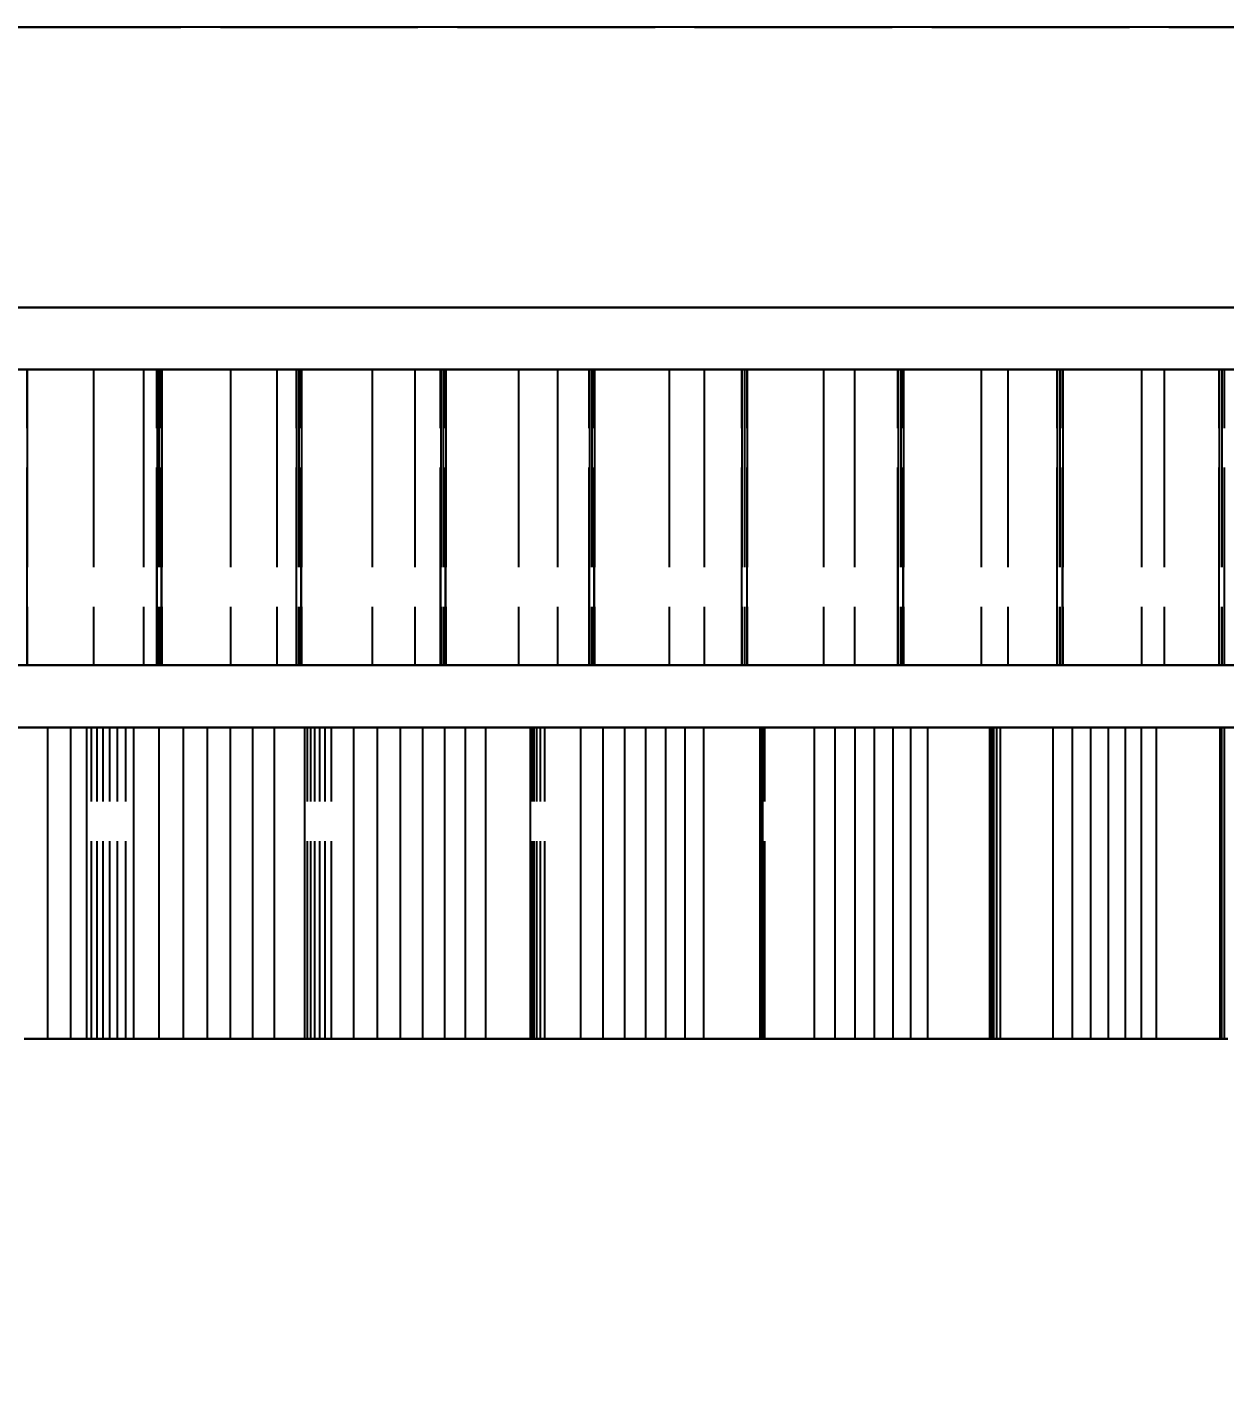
# Model space of a CAD drawing. Header units: millimetres. Extents: x -9 to 243, y -53 to 196.
# Drawn here: x 130.09 to 137.78, y -30.48 to -21.71 of the extents above; entities that cross this region are included whole.
import ezdxf

# ---------------------------------------------------------------- set-up
doc = ezdxf.new("R2010")
doc.units = ezdxf.units.MM
doc.linetypes.add('DASHED', pattern=[1.524, 1.27, -0.254])
for name, color, linetype in [('DIMS', 3, 'CONTINUOUS'), ('HIDDEN', 8, 'DASHED'), ('VISIBLE', 7, 'CONTINUOUS')]:
    doc.layers.add(name, color=color, linetype=linetype)
doc.styles.add('OpenSansCondensed-Light', font='OpenSansCondensed-Light.ttf')
doc.dimstyles.new('EZDXF', dxfattribs={"dimtxt": 0.25, "dimasz": 0.175, "dimexe": 0.375, "dimexo": 0.125, "dimgap": 0.1, "dimtad": 1, "dimlfac": 100, "dimzin": 12, "dimdsep": 46, "dimtxsty": 'OpenSansCondensed-Light', "dimblk": 'ARCHTICK', "dimcen": 2.5, "dimazin": 3, "dimtfac": 0.5, "dimtmove": 2, "dimatfit": 3})

# ---------------------------------------------------------------- blocks, each defined once
blk = doc.blocks.new('_ARCHTICK')
at = {"color": 0, "linetype": 'BYBLOCK', "const_width": 0.15}
blk.add_lwpolyline([(-0.5, -0.5), (0.5, 0.5)], dxfattribs=at)

msp = doc.modelspace()

# ---------------------------------------------------------------- linework, layer by layer
at = {"layer": 'HIDDEN'}
for points in [[(94.75, -21.71), (200.25, -21.71)], [(138.18284, -23.51), (137.56055, -23.51), (136.93827, -23.51), (136.31598, -23.51), (135.69369, -23.51), (135.0714, -23.51), (134.44911, -23.51), (133.82683, -23.51), (133.20454, -23.51), (132.58225, -23.51), (131.95996, -23.51), (131.33767, -23.51), (130.71539, -23.51), (130.0931, -23.51), (129.47081, -23.51)], [(129.78196, -23.51), (130.0931, -23.51), (130.40424, -23.51), (130.71539, -23.51), (131.02653, -23.51), (131.33767, -23.51), (131.64882, -23.51), (131.95996, -23.51), (132.27111, -23.51), (132.58225, -23.51), (132.89339, -23.51), (133.20454, -23.51), (133.51568, -23.51), (133.82683, -23.51), (134.13797, -23.51), (134.44911, -23.51), (134.76026, -23.51), (135.0714, -23.51), (135.38255, -23.51), (135.69369, -23.51), (136.00483, -23.51), (136.31598, -23.51), (136.62712, -23.51), (136.93827, -23.51), (137.24941, -23.51), (137.56055, -23.51), (137.8717, -23.51)], [(137.89713, -23.51), (137.23674, -23.51), (136.57636, -23.51), (135.91598, -23.51), (135.25559, -23.51), (134.59521, -23.51), (133.93483, -23.51), (133.27445, -23.51), (132.61406, -23.51), (131.95368, -23.51), (131.2933, -23.51), (130.63291, -23.51), (129.97253, -23.51)], [(130.83205, -23.91), (130.00891, -23.91)], [(130.00891, -23.91), (130.83205, -23.91)], [(130.08507, -23.91), (130.08379, -23.91)], [(130.08507, -23.91), (130.08379, -23.91)], [(130.08507, -23.91), (130.51053, -23.91)], [(130.51053, -23.91), (130.08507, -23.91)], [(130.08507, -25.81), (130.08507, -23.91)], [(130.08507, -23.91), (130.08507, -25.81)], [(130.51053, -23.91), (130.91935, -23.91)], [(130.91935, -23.91), (130.51053, -23.91)], [(130.51053, -23.91), (130.51053, -25.81)], [(130.51053, -23.91), (130.51053, -25.81)], [(131.68868, -23.91), (130.83205, -23.91)], [(130.83205, -23.91), (131.68868, -23.91)], [(130.83205, -23.91), (130.83205, -25.81)], [(130.83205, -23.91), (130.83205, -25.81)], [(130.91935, -23.91), (130.91831, -23.91)], [(130.91831, -23.91), (130.9337, -23.91)], [(130.9337, -23.91), (130.91831, -23.91)], [(130.91935, -23.91), (130.91831, -23.91)], [(130.91831, -25.81), (130.91831, -23.91)], [(130.91831, -25.81), (130.91831, -23.91)], [(130.91935, -23.91), (130.91935, -25.81)], [(130.91935, -25.81), (130.91935, -23.91)], [(130.9337, -23.91), (130.94797, -23.91)], [(130.94797, -23.91), (130.9337, -23.91)], [(130.9337, -23.91), (130.9337, -25.81)], [(130.9337, -23.91), (130.9337, -25.81)], [(130.94917, -23.91), (130.94797, -23.91)], [(130.94917, -23.91), (130.94797, -23.91)], [(130.94797, -25.81), (130.94797, -23.91)], [(130.94797, -25.81), (130.94797, -23.91)], [(130.94917, -23.91), (131.39008, -23.91)], [(131.39008, -23.91), (130.94917, -23.91)], [(130.94917, -25.81), (130.94917, -23.91)], [(130.94917, -23.91), (130.94917, -25.81)], [(131.39008, -23.91), (131.81554, -23.91)], [(131.81554, -23.91), (131.39008, -23.91)], [(131.39008, -23.91), (131.39008, -25.81)], [(131.39008, -23.91), (131.39008, -25.81)], [(132.57642, -23.91), (131.68868, -23.91)], [(131.68868, -23.91), (132.57642, -23.91)], [(131.68868, -23.91), (131.68868, -25.81)], [(131.68868, -23.91), (131.68868, -25.81)], [(131.81554, -23.91), (131.81459, -23.91)], [(131.81459, -23.91), (131.83047, -23.91)], [(131.83047, -23.91), (131.81459, -23.91)], [(131.81554, -23.91), (131.81459, -23.91)], [(131.81459, -25.81), (131.81459, -23.91)], [(131.81459, -25.81), (131.81459, -23.91)], [(131.81554, -23.91), (131.81554, -25.81)], [(131.81554, -25.81), (131.81554, -23.91)], [(131.83047, -23.91), (131.84532, -23.91)], [(131.84532, -23.91), (131.83047, -23.91)], [(131.83047, -23.91), (131.83047, -25.81)], [(131.83047, -23.91), (131.83047, -25.81)], [(131.84644, -23.91), (131.84532, -23.91)], [(131.84644, -23.91), (131.84532, -23.91)], [(131.84532, -25.81), (131.84532, -23.91)], [(131.84532, -25.81), (131.84532, -23.91)], [(131.84644, -23.91), (132.30157, -23.91)], [(132.30157, -23.91), (131.84644, -23.91)], [(131.84644, -25.81), (131.84644, -23.91)], [(131.84644, -23.91), (131.84644, -25.81)], [(132.30157, -23.91), (132.74248, -23.91)], [(132.74248, -23.91), (132.30157, -23.91)], [(132.30157, -23.91), (132.30157, -25.81)], [(132.30157, -23.91), (132.30157, -25.81)], [(133.4928, -23.91), (132.57642, -23.91)], [(132.57642, -23.91), (133.4928, -23.91)], [(132.57642, -23.91), (132.57642, -25.81)], [(132.57642, -23.91), (132.57642, -25.81)], [(132.74248, -23.91), (132.74162, -23.91)], [(132.74162, -23.91), (132.75796, -23.91)], [(132.75796, -23.91), (132.74162, -23.91)], [(132.74248, -23.91), (132.74162, -23.91)], [(132.74162, -25.81), (132.74162, -23.91)], [(132.74162, -25.81), (132.74162, -23.91)], [(132.74248, -23.91), (132.74248, -25.81)], [(132.74248, -25.81), (132.74248, -23.91)], [(132.75796, -23.91), (132.77334, -23.91)], [(132.77334, -23.91), (132.75796, -23.91)], [(132.75796, -23.91), (132.75796, -25.81)], [(132.75796, -23.91), (132.75796, -25.81)], [(132.77438, -23.91), (132.77334, -23.91)], [(132.77438, -23.91), (132.77334, -23.91)], [(132.77334, -25.81), (132.77334, -23.91)], [(132.77334, -25.81), (132.77334, -23.91)], [(132.77438, -23.91), (133.24247, -23.91)], [(133.24247, -23.91), (132.77438, -23.91)], [(132.77438, -25.81), (132.77438, -23.91)], [(132.77438, -23.91), (132.77438, -25.81)], [(133.24247, -23.91), (133.6976, -23.91)], [(133.6976, -23.91), (133.24247, -23.91)], [(133.24247, -23.91), (133.24247, -25.81)], [(133.24247, -23.91), (133.24247, -25.81)], [(134.43526, -23.91), (133.4928, -23.91)], [(133.4928, -23.91), (134.43526, -23.91)], [(133.4928, -23.91), (133.4928, -25.81)], [(133.4928, -23.91), (133.4928, -25.81)], [(133.6976, -23.91), (133.69683, -23.91)], [(133.69683, -23.91), (133.71357, -23.91)], [(133.71357, -23.91), (133.69683, -23.91)], [(133.6976, -23.91), (133.69683, -23.91)], [(133.69683, -25.81), (133.69683, -23.91)], [(133.69683, -25.81), (133.69683, -23.91)], [(133.6976, -23.91), (133.6976, -25.81)], [(133.6976, -25.81), (133.6976, -23.91)], [(133.71357, -23.91), (133.72945, -23.91)], [(133.72945, -23.91), (133.71357, -23.91)], [(133.71357, -23.91), (133.71357, -25.81)], [(133.71357, -23.91), (133.71357, -25.81)], [(133.7304, -23.91), (133.72945, -23.91)], [(133.7304, -23.91), (133.72945, -23.91)], [(133.72945, -25.81), (133.72945, -23.91)], [(133.72945, -25.81), (133.72945, -23.91)], [(133.7304, -23.91), (134.21014, -23.91)], [(134.21014, -23.91), (133.7304, -23.91)], [(133.7304, -25.81), (133.7304, -23.91)], [(133.7304, -23.91), (133.7304, -25.81)], [(134.21014, -23.91), (134.67822, -23.91)], [(134.67822, -23.91), (134.21014, -23.91)], [(134.21014, -23.91), (134.21014, -25.81)], [(134.21014, -23.91), (134.21014, -25.81)], [(135.40116, -23.91), (134.43526, -23.91)], [(134.43526, -23.91), (135.40116, -23.91)], [(134.43526, -23.91), (134.43526, -25.81)], [(134.43526, -23.91), (134.43526, -25.81)], [(134.67822, -23.91), (134.67754, -23.91)], [(134.67754, -23.91), (134.69465, -23.91)], [(134.69465, -23.91), (134.67754, -23.91)], [(134.67822, -23.91), (134.67754, -23.91)], [(134.67754, -25.81), (134.67754, -23.91)], [(134.67754, -25.81), (134.67754, -23.91)], [(134.67822, -23.91), (134.67822, -25.81)], [(134.67822, -25.81), (134.67822, -23.91)], [(134.69465, -23.91), (134.71098, -23.91)], [(134.71098, -23.91), (134.69465, -23.91)], [(134.69465, -23.91), (134.69465, -25.81)], [(134.69465, -23.91), (134.69465, -25.81)], [(134.71184, -23.91), (134.71098, -23.91)], [(134.71184, -23.91), (134.71098, -23.91)], [(134.71098, -25.81), (134.71098, -23.91)], [(134.71098, -25.81), (134.71098, -23.91)], [(134.71184, -23.91), (135.20189, -23.91)], [(135.20189, -23.91), (134.71184, -23.91)], [(134.71184, -25.81), (134.71184, -23.91)], [(134.71184, -23.91), (134.71184, -25.81)], [(135.20189, -23.91), (135.68162, -23.91)], [(135.68162, -23.91), (135.20189, -23.91)], [(135.20189, -23.91), (135.20189, -25.81)], [(135.20189, -23.91), (135.20189, -25.81)], [(136.38784, -23.91), (135.40116, -23.91)], [(135.40116, -23.91), (136.38784, -23.91)], [(135.40116, -23.91), (135.40116, -25.81)], [(135.40116, -23.91), (135.40116, -25.81)], [(135.68162, -23.91), (135.68104, -23.91)], [(135.68104, -23.91), (135.69845, -23.91)], [(135.69845, -23.91), (135.68104, -23.91)], [(135.68162, -23.91), (135.68104, -23.91)], [(135.68104, -25.81), (135.68104, -23.91)], [(135.68104, -25.81), (135.68104, -23.91)], [(135.68162, -23.91), (135.68162, -25.81)], [(135.68162, -25.81), (135.68162, -23.91)], [(135.69845, -23.91), (135.71519, -23.91)], [(135.71519, -23.91), (135.69845, -23.91)], [(135.69845, -23.91), (135.69845, -25.81)], [(135.69845, -23.91), (135.69845, -25.81)], [(135.71596, -23.91), (135.71519, -23.91)], [(135.71596, -23.91), (135.71519, -23.91)], [(135.71519, -25.81), (135.71519, -23.91)], [(135.71519, -25.81), (135.71519, -23.91)], [(135.71596, -23.91), (136.21495, -23.91)], [(136.21495, -23.91), (135.71596, -23.91)], [(135.71596, -25.81), (135.71596, -23.91)], [(135.71596, -23.91), (135.71596, -25.81)], [(136.21495, -23.91), (136.705, -23.91)], [(136.705, -23.91), (136.21495, -23.91)], [(136.21495, -23.91), (136.21495, -25.81)], [(136.21495, -23.91), (136.21495, -25.81)], [(137.39252, -23.91), (136.38784, -23.91)], [(136.38784, -23.91), (137.39252, -23.91)], [(136.38784, -23.91), (136.38784, -25.81)], [(136.38784, -23.91), (136.38784, -25.81)], [(136.705, -23.91), (136.70452, -23.91)], [(136.70452, -23.91), (136.72219, -23.91)], [(136.72219, -23.91), (136.70452, -23.91)], [(136.705, -23.91), (136.70452, -23.91)], [(136.70452, -25.81), (136.70452, -23.91)], [(136.70452, -25.81), (136.70452, -23.91)], [(136.705, -23.91), (136.705, -25.81)], [(136.705, -25.81), (136.705, -23.91)], [(136.72219, -23.91), (136.73929, -23.91)], [(136.73929, -23.91), (136.72219, -23.91)], [(136.72219, -23.91), (136.72219, -25.81)], [(136.72219, -23.91), (136.72219, -25.81)], [(136.73997, -23.91), (136.73929, -23.91)], [(136.73997, -23.91), (136.73929, -23.91)], [(136.73929, -25.81), (136.73929, -23.91)], [(136.73929, -25.81), (136.73929, -23.91)], [(136.73997, -23.91), (137.24651, -23.91)], [(137.24651, -23.91), (136.73997, -23.91)], [(136.73997, -25.81), (136.73997, -23.91)], [(136.73997, -23.91), (136.73997, -25.81)], [(137.24651, -23.91), (137.7455, -23.91)], [(137.7455, -23.91), (137.24651, -23.91)], [(137.24651, -23.91), (137.24651, -25.81)], [(137.24651, -23.91), (137.24651, -25.81)], [(138.41241, -23.91), (137.39252, -23.91)], [(137.39252, -23.91), (138.41241, -23.91)], [(137.39252, -23.91), (137.39252, -25.81)], [(137.39252, -23.91), (137.39252, -25.81)], [(137.7455, -23.91), (137.74512, -23.91)], [(137.74512, -23.91), (137.76301, -23.91)], [(137.76301, -23.91), (137.74512, -23.91)], [(137.7455, -23.91), (137.74512, -23.91)], [(137.74512, -25.81), (137.74512, -23.91)], [(137.74512, -25.81), (137.74512, -23.91)], [(137.7455, -23.91), (137.7455, -25.81)], [(137.7455, -25.81), (137.7455, -23.91)], [(137.76301, -23.91), (137.78043, -23.91)], [(137.78043, -23.91), (137.76301, -23.91)], [(137.76301, -23.91), (137.76301, -25.81)], [(137.76301, -23.91), (137.76301, -25.81)], [(137.781, -23.91), (137.78043, -23.91)], [(137.781, -23.91), (137.78043, -23.91)], [(137.78043, -25.81), (137.78043, -23.91)], [(137.78043, -25.81), (137.78043, -23.91)], [(130.83205, -25.81), (130.00891, -25.81)], [(130.00891, -25.81), (130.83205, -25.81)], [(130.08507, -25.81), (130.08379, -25.81)], [(130.08507, -25.81), (130.08379, -25.81)], [(130.08507, -25.81), (130.51053, -25.81)], [(130.51053, -25.81), (130.08507, -25.81)], [(130.51053, -25.81), (130.91935, -25.81)], [(130.91935, -25.81), (130.51053, -25.81)], [(131.68868, -25.81), (130.83205, -25.81)], [(130.83205, -25.81), (131.68868, -25.81)], [(130.91935, -25.81), (130.91831, -25.81)], [(130.91831, -25.81), (130.9337, -25.81)], [(130.9337, -25.81), (130.91831, -25.81)], [(130.91935, -25.81), (130.91831, -25.81)], [(130.9337, -25.81), (130.94797, -25.81)], [(130.94797, -25.81), (130.9337, -25.81)], [(130.94917, -25.81), (130.94797, -25.81)], [(130.94917, -25.81), (130.94797, -25.81)], [(130.94917, -25.81), (131.39008, -25.81)], [(131.39008, -25.81), (130.94917, -25.81)], [(131.39008, -25.81), (131.81554, -25.81)], [(131.81554, -25.81), (131.39008, -25.81)], [(132.57642, -25.81), (131.68868, -25.81)], [(131.68868, -25.81), (132.57642, -25.81)], [(131.81554, -25.81), (131.81459, -25.81)], [(131.81459, -25.81), (131.83047, -25.81)], [(131.83047, -25.81), (131.81459, -25.81)], [(131.81554, -25.81), (131.81459, -25.81)], [(131.83047, -25.81), (131.84532, -25.81)], [(131.84532, -25.81), (131.83047, -25.81)], [(131.84644, -25.81), (131.84532, -25.81)], [(131.84644, -25.81), (131.84532, -25.81)], [(131.84644, -25.81), (132.30157, -25.81)], [(132.30157, -25.81), (131.84644, -25.81)], [(132.30157, -25.81), (132.74248, -25.81)], [(132.74248, -25.81), (132.30157, -25.81)], [(133.4928, -25.81), (132.57642, -25.81)], [(132.57642, -25.81), (133.4928, -25.81)], [(132.74248, -25.81), (132.74162, -25.81)], [(132.74162, -25.81), (132.75796, -25.81)], [(132.75796, -25.81), (132.74162, -25.81)], [(132.74248, -25.81), (132.74162, -25.81)], [(132.75796, -25.81), (132.77334, -25.81)], [(132.77334, -25.81), (132.75796, -25.81)], [(132.77438, -25.81), (132.77334, -25.81)], [(132.77438, -25.81), (132.77334, -25.81)], [(132.77438, -25.81), (133.24247, -25.81)], [(133.24247, -25.81), (132.77438, -25.81)], [(133.24247, -25.81), (133.6976, -25.81)], [(133.6976, -25.81), (133.24247, -25.81)], [(134.43526, -25.81), (133.4928, -25.81)], [(133.4928, -25.81), (134.43526, -25.81)], [(133.6976, -25.81), (133.69683, -25.81)], [(133.69683, -25.81), (133.71357, -25.81)], [(133.71357, -25.81), (133.69683, -25.81)], [(133.6976, -25.81), (133.69683, -25.81)], [(133.71357, -25.81), (133.72945, -25.81)], [(133.72945, -25.81), (133.71357, -25.81)], [(133.7304, -25.81), (133.72945, -25.81)], [(133.7304, -25.81), (133.72945, -25.81)], [(133.7304, -25.81), (134.21014, -25.81)], [(134.21014, -25.81), (133.7304, -25.81)], [(134.21014, -25.81), (134.67822, -25.81)], [(134.67822, -25.81), (134.21014, -25.81)], [(135.40116, -25.81), (134.43526, -25.81)], [(134.43526, -25.81), (135.40116, -25.81)], [(134.67822, -25.81), (134.67754, -25.81)], [(134.67754, -25.81), (134.69465, -25.81)], [(134.69465, -25.81), (134.67754, -25.81)], [(134.67822, -25.81), (134.67754, -25.81)], [(134.69465, -25.81), (134.71098, -25.81)], [(134.71098, -25.81), (134.69465, -25.81)], [(134.71184, -25.81), (134.71098, -25.81)], [(134.71184, -25.81), (134.71098, -25.81)], [(134.71184, -25.81), (135.20189, -25.81)], [(135.20189, -25.81), (134.71184, -25.81)], [(135.20189, -25.81), (135.68162, -25.81)], [(135.68162, -25.81), (135.20189, -25.81)], [(136.38784, -25.81), (135.40116, -25.81)], [(135.40116, -25.81), (136.38784, -25.81)], [(135.68162, -25.81), (135.68104, -25.81)], [(135.68104, -25.81), (135.69845, -25.81)], [(135.69845, -25.81), (135.68104, -25.81)], [(135.68162, -25.81), (135.68104, -25.81)], [(135.69845, -25.81), (135.71519, -25.81)], [(135.71519, -25.81), (135.69845, -25.81)], [(135.71596, -25.81), (135.71519, -25.81)], [(135.71596, -25.81), (135.71519, -25.81)], [(135.71596, -25.81), (136.21495, -25.81)], [(136.21495, -25.81), (135.71596, -25.81)], [(136.21495, -25.81), (136.705, -25.81)], [(136.705, -25.81), (136.21495, -25.81)], [(137.39252, -25.81), (136.38784, -25.81)], [(136.38784, -25.81), (137.39252, -25.81)], [(136.705, -25.81), (136.70452, -25.81)], [(136.70452, -25.81), (136.72219, -25.81)], [(136.72219, -25.81), (136.70452, -25.81)], [(136.705, -25.81), (136.70452, -25.81)], [(136.72219, -25.81), (136.73929, -25.81)], [(136.73929, -25.81), (136.72219, -25.81)], [(136.73997, -25.81), (136.73929, -25.81)], [(136.73997, -25.81), (136.73929, -25.81)], [(136.73997, -25.81), (137.24651, -25.81)], [(137.24651, -25.81), (136.73997, -25.81)], [(137.24651, -25.81), (137.7455, -25.81)], [(137.7455, -25.81), (137.24651, -25.81)], [(138.41241, -25.81), (137.39252, -25.81)], [(137.39252, -25.81), (138.41241, -25.81)], [(137.7455, -25.81), (137.74512, -25.81)], [(137.74512, -25.81), (137.76301, -25.81)], [(137.76301, -25.81), (137.74512, -25.81)], [(137.7455, -25.81), (137.74512, -25.81)], [(137.76301, -25.81), (137.78043, -25.81)], [(137.78043, -25.81), (137.76301, -25.81)], [(137.781, -25.81), (137.78043, -25.81)], [(137.781, -25.81), (137.78043, -25.81)], [(138.18284, -26.21), (137.56055, -26.21), (136.93827, -26.21), (136.31598, -26.21), (135.69369, -26.21), (135.0714, -26.21), (134.44911, -26.21), (133.82683, -26.21), (133.20454, -26.21), (132.58225, -26.21), (131.95996, -26.21), (131.33767, -26.21), (130.71539, -26.21), (130.0931, -26.21), (129.47081, -26.21)], [(129.78196, -26.21), (130.0931, -26.21), (130.40424, -26.21), (130.71539, -26.21), (131.02653, -26.21), (131.33767, -26.21), (131.64882, -26.21), (131.95996, -26.21), (132.27111, -26.21), (132.58225, -26.21), (132.89339, -26.21), (133.20454, -26.21), (133.51568, -26.21), (133.82683, -26.21), (134.13797, -26.21), (134.44911, -26.21), (134.76026, -26.21), (135.0714, -26.21), (135.38255, -26.21), (135.69369, -26.21), (136.00483, -26.21), (136.31598, -26.21), (136.62712, -26.21), (136.93827, -26.21), (137.24941, -26.21), (137.56055, -26.21), (137.8717, -26.21)], [(137.89713, -26.21), (137.23674, -26.21), (136.57636, -26.21), (135.91598, -26.21), (135.25559, -26.21), (134.59521, -26.21), (133.93483, -26.21), (133.27445, -26.21), (132.61406, -26.21), (131.95368, -26.21), (131.2933, -26.21), (130.63291, -26.21), (129.97253, -26.21)], [(129.97253, -26.21), (130.30272, -26.21), (130.63291, -26.21), (130.9631, -26.21), (131.2933, -26.21), (131.62349, -26.21), (131.95368, -26.21), (132.28387, -26.21), (132.61406, -26.21), (132.94425, -26.21), (133.27445, -26.21), (133.60464, -26.21), (133.93483, -26.21), (134.26502, -26.21), (134.59521, -26.21), (134.9254, -26.21), (135.25559, -26.21), (135.58579, -26.21), (135.91598, -26.21), (136.24617, -26.21), (136.57636, -26.21), (136.90655, -26.21), (137.23674, -26.21), (137.56694, -26.21), (137.89713, -26.21)], [(130.21756, -26.21), (130.06521, -26.21)], [(130.36497, -26.21), (130.21756, -26.21)], [(130.21756, -28.21), (130.21756, -26.21)], [(130.7188, -26.21), (130.36497, -26.21)], [(130.36497, -28.21), (130.36497, -26.21)], [(130.49879, -26.21), (130.46833, -26.21)], [(130.46833, -26.21), (130.7188, -26.21)], [(130.46833, -26.21), (130.49879, -26.21)], [(130.77073, -26.21), (130.46833, -26.21)], [(130.46833, -28.21), (130.46833, -26.21)], [(130.53352, -26.21), (130.49879, -26.21)], [(130.49879, -26.21), (130.53352, -26.21)], [(130.49879, -28.21), (130.49879, -26.21)], [(130.49879, -28.21), (130.49879, -26.21)], [(130.57267, -26.21), (130.53352, -26.21)], [(130.53352, -26.21), (130.57267, -26.21)], [(130.53352, -28.21), (130.53352, -26.21)], [(130.53352, -28.21), (130.53352, -26.21)], [(130.61643, -26.21), (130.57267, -26.21)], [(130.57267, -26.21), (130.61643, -26.21)], [(130.57267, -28.21), (130.57267, -26.21)], [(130.57267, -28.21), (130.57267, -26.21)], [(130.66503, -26.21), (130.61643, -26.21)], [(130.61643, -26.21), (130.66503, -26.21)], [(130.61643, -28.21), (130.61643, -26.21)], [(130.61643, -28.21), (130.61643, -26.21)], [(130.7188, -26.21), (130.66503, -26.21)], [(130.66503, -26.21), (130.7188, -26.21)], [(130.66503, -28.21), (130.66503, -26.21)], [(130.66503, -28.21), (130.66503, -26.21)], [(130.7188, -28.21), (130.7188, -26.21)], [(130.7188, -28.21), (130.7188, -26.21)], [(130.93208, -26.21), (130.77073, -26.21)], [(130.77073, -28.21), (130.77073, -26.21)], [(131.08935, -26.21), (130.93208, -26.21)], [(130.93208, -28.21), (130.93208, -26.21)], [(131.24234, -26.21), (131.08935, -26.21)], [(131.08935, -28.21), (131.08935, -26.21)], [(131.39083, -26.21), (131.24234, -26.21)], [(131.24234, -28.21), (131.24234, -26.21)], [(131.53454, -26.21), (131.39083, -26.21)], [(131.39083, -28.21), (131.39083, -26.21)], [(131.67309, -26.21), (131.53454, -26.21)], [(131.53454, -28.21), (131.53454, -26.21)], [(132.04122, -26.21), (131.67309, -26.21)], [(131.67309, -28.21), (131.67309, -26.21)], [(131.88619, -26.21), (131.8692, -26.21)], [(131.8692, -26.21), (132.04122, -26.21)], [(131.8692, -26.21), (131.88619, -26.21)], [(132.18289, -26.21), (131.8692, -26.21)], [(131.8692, -28.21), (131.8692, -26.21)], [(131.90759, -26.21), (131.88619, -26.21)], [(131.88619, -26.21), (131.90759, -26.21)], [(131.88619, -28.21), (131.88619, -26.21)], [(131.88619, -28.21), (131.88619, -26.21)], [(131.93357, -26.21), (131.90759, -26.21)], [(131.90759, -26.21), (131.93357, -26.21)], [(131.90759, -28.21), (131.90759, -26.21)], [(131.90759, -28.21), (131.90759, -26.21)], [(131.96432, -26.21), (131.93357, -26.21)], [(131.93357, -26.21), (131.96432, -26.21)], [(131.93357, -28.21), (131.93357, -26.21)], [(131.93357, -28.21), (131.93357, -26.21)], [(132.00009, -26.21), (131.96432, -26.21)], [(131.96432, -26.21), (132.00009, -26.21)], [(131.96432, -28.21), (131.96432, -26.21)], [(131.96432, -28.21), (131.96432, -26.21)], [(132.04122, -26.21), (132.00009, -26.21)], [(132.00009, -26.21), (132.04122, -26.21)], [(132.00009, -28.21), (132.00009, -26.21)], [(132.00009, -28.21), (132.00009, -26.21)], [(132.04122, -28.21), (132.04122, -26.21)], [(132.04122, -28.21), (132.04122, -26.21)], [(132.33566, -26.21), (132.18289, -26.21)], [(132.18289, -28.21), (132.18289, -26.21)], [(132.48417, -26.21), (132.33566, -26.21)], [(132.33566, -28.21), (132.33566, -26.21)], [(132.62824, -26.21), (132.48417, -26.21)], [(132.48417, -28.21), (132.48417, -26.21)], [(132.76763, -26.21), (132.62824, -26.21)], [(132.62824, -28.21), (132.62824, -26.21)], [(132.90206, -26.21), (132.76763, -26.21)], [(132.76763, -28.21), (132.76763, -26.21)], [(133.03114, -26.21), (132.90206, -26.21)], [(132.90206, -28.21), (132.90206, -26.21)], [(133.41191, -26.21), (133.03114, -26.21)], [(133.03114, -28.21), (133.03114, -26.21)], [(133.32256, -26.21), (133.31912, -26.21)], [(133.31912, -26.21), (133.41191, -26.21)], [(133.31912, -26.21), (133.32256, -26.21)], [(133.6427, -26.21), (133.31912, -26.21)], [(133.31912, -28.21), (133.31912, -26.21)], [(133.33054, -26.21), (133.32256, -26.21)], [(133.32256, -26.21), (133.33054, -26.21)], [(133.32256, -28.21), (133.32256, -26.21)], [(133.32256, -28.21), (133.32256, -26.21)], [(133.34323, -26.21), (133.33054, -26.21)], [(133.33054, -26.21), (133.34323, -26.21)], [(133.33054, -28.21), (133.33054, -26.21)], [(133.33054, -28.21), (133.33054, -26.21)], [(133.36083, -26.21), (133.34323, -26.21)], [(133.34323, -26.21), (133.36083, -26.21)], [(133.34323, -28.21), (133.34323, -26.21)], [(133.34323, -28.21), (133.34323, -26.21)], [(133.38361, -26.21), (133.36083, -26.21)], [(133.36083, -26.21), (133.38361, -26.21)], [(133.36083, -28.21), (133.36083, -26.21)], [(133.36083, -28.21), (133.36083, -26.21)], [(133.41191, -26.21), (133.38361, -26.21)], [(133.38361, -26.21), (133.41191, -26.21)], [(133.38361, -28.21), (133.38361, -26.21)], [(133.38361, -28.21), (133.38361, -26.21)], [(133.41191, -28.21), (133.41191, -26.21)], [(133.41191, -28.21), (133.41191, -26.21)], [(133.78619, -26.21), (133.6427, -26.21)], [(133.6427, -28.21), (133.6427, -26.21)], [(133.92529, -26.21), (133.78619, -26.21)], [(133.78619, -28.21), (133.78619, -26.21)], [(134.05979, -26.21), (133.92529, -26.21)], [(133.92529, -28.21), (133.92529, -26.21)], [(134.18946, -26.21), (134.05979, -26.21)], [(134.05979, -28.21), (134.05979, -26.21)], [(134.31401, -26.21), (134.18946, -26.21)], [(134.18946, -28.21), (134.18946, -26.21)], [(134.43303, -26.21), (134.31401, -26.21)], [(134.31401, -28.21), (134.31401, -26.21)], [(134.82476, -26.21), (134.43303, -26.21)], [(134.43303, -28.21), (134.43303, -26.21)], [(134.79973, -26.21), (134.79535, -26.21)], [(134.79535, -26.21), (134.82476, -26.21)], [(134.79535, -26.21), (134.79973, -26.21)], [(134.796, -26.21), (134.79535, -26.21)], [(134.79535, -28.21), (134.79535, -26.21)], [(134.80148, -26.21), (134.796, -26.21)], [(134.796, -28.21), (134.796, -26.21)], [(134.80941, -26.21), (134.79973, -26.21)], [(134.79973, -26.21), (134.80941, -26.21)], [(134.79973, -28.21), (134.79973, -26.21)], [(134.79973, -28.21), (134.79973, -26.21)], [(134.8116, -26.21), (134.80148, -26.21)], [(134.80148, -28.21), (134.80148, -26.21)], [(134.82476, -26.21), (134.80941, -26.21)], [(134.80941, -26.21), (134.82476, -26.21)], [(134.80941, -28.21), (134.80941, -26.21)], [(134.80941, -28.21), (134.80941, -26.21)], [(135.14363, -26.21), (134.8116, -26.21)], [(134.8116, -28.21), (134.8116, -26.21)], [(134.82476, -28.21), (134.82476, -26.21)], [(134.82476, -28.21), (134.82476, -26.21)], [(135.27721, -26.21), (135.14363, -26.21)], [(135.14363, -28.21), (135.14363, -26.21)], [(135.40627, -26.21), (135.27721, -26.21)], [(135.27721, -28.21), (135.27721, -26.21)], [(135.53061, -26.21), (135.40627, -26.21)], [(135.40627, -28.21), (135.40627, -26.21)], [(135.64998, -26.21), (135.53061, -26.21)], [(135.53061, -28.21), (135.53061, -26.21)], [(135.76408, -26.21), (135.64998, -26.21)], [(135.64998, -28.21), (135.64998, -26.21)], [(135.87252, -26.21), (135.76408, -26.21)], [(135.76408, -28.21), (135.76408, -26.21)], [(136.27344, -26.21), (135.87252, -26.21)], [(135.87252, -28.21), (135.87252, -26.21)], [(136.27344, -26.21), (136.27112, -26.21)], [(136.27112, -26.21), (136.27344, -26.21)], [(136.27112, -26.21), (136.27344, -26.21)], [(136.27457, -26.21), (136.27112, -26.21)], [(136.27112, -28.21), (136.27112, -26.21)], [(136.27344, -28.21), (136.27344, -26.21)], [(136.27344, -28.21), (136.27344, -26.21)], [(136.28344, -26.21), (136.27457, -26.21)], [(136.27457, -28.21), (136.27457, -26.21)], [(136.29744, -26.21), (136.28344, -26.21)], [(136.28344, -28.21), (136.28344, -26.21)], [(136.31635, -26.21), (136.29744, -26.21)], [(136.29744, -28.21), (136.29744, -26.21)], [(136.33999, -26.21), (136.31635, -26.21)], [(136.31635, -28.21), (136.31635, -26.21)], [(136.67897, -26.21), (136.33999, -26.21)], [(136.33999, -28.21), (136.33999, -26.21)], [(136.80205, -26.21), (136.67897, -26.21)], [(136.67897, -28.21), (136.67897, -26.21)], [(136.9205, -26.21), (136.80205, -26.21)], [(136.80205, -28.21), (136.80205, -26.21)], [(137.03411, -26.21), (136.9205, -26.21)], [(136.9205, -28.21), (136.9205, -26.21)], [(137.14264, -26.21), (137.03411, -26.21)], [(137.03411, -28.21), (137.03411, -26.21)], [(137.24579, -26.21), (137.14264, -26.21)], [(137.14264, -28.21), (137.14264, -26.21)], [(137.34317, -26.21), (137.24579, -26.21)], [(137.24579, -28.21), (137.24579, -26.21)], [(137.75151, -26.21), (137.34317, -26.21)], [(137.34317, -28.21), (137.34317, -26.21)], [(137.76221, -26.21), (137.75151, -26.21)], [(137.75151, -28.21), (137.75151, -26.21)], [(137.77879, -26.21), (137.76221, -26.21)], [(137.76221, -28.21), (137.76221, -26.21)], [(137.80086, -26.21), (137.77879, -26.21)], [(137.77879, -28.21), (137.77879, -26.21)], [(130.21756, -28.21), (130.06521, -28.21)], [(130.36497, -28.21), (130.21756, -28.21)], [(130.7188, -28.21), (130.36497, -28.21)], [(130.49879, -28.21), (130.46833, -28.21)], [(130.46833, -28.21), (130.7188, -28.21)], [(130.46833, -28.21), (130.49879, -28.21)], [(130.77073, -28.21), (130.46833, -28.21)], [(130.53352, -28.21), (130.49879, -28.21)], [(130.49879, -28.21), (130.53352, -28.21)], [(130.57267, -28.21), (130.53352, -28.21)], [(130.53352, -28.21), (130.57267, -28.21)], [(130.61643, -28.21), (130.57267, -28.21)], [(130.57267, -28.21), (130.61643, -28.21)], [(130.66503, -28.21), (130.61643, -28.21)], [(130.61643, -28.21), (130.66503, -28.21)], [(130.7188, -28.21), (130.66503, -28.21)], [(130.66503, -28.21), (130.7188, -28.21)], [(130.93208, -28.21), (130.77073, -28.21)], [(131.08935, -28.21), (130.93208, -28.21)], [(131.24234, -28.21), (131.08935, -28.21)], [(131.39083, -28.21), (131.24234, -28.21)], [(131.53454, -28.21), (131.39083, -28.21)], [(131.67309, -28.21), (131.53454, -28.21)], [(132.04122, -28.21), (131.67309, -28.21)], [(131.88619, -28.21), (131.8692, -28.21)], [(131.8692, -28.21), (132.04122, -28.21)], [(131.8692, -28.21), (131.88619, -28.21)], [(132.18289, -28.21), (131.8692, -28.21)], [(131.90759, -28.21), (131.88619, -28.21)], [(131.88619, -28.21), (131.90759, -28.21)], [(131.93357, -28.21), (131.90759, -28.21)], [(131.90759, -28.21), (131.93357, -28.21)], [(131.96432, -28.21), (131.93357, -28.21)], [(131.93357, -28.21), (131.96432, -28.21)], [(132.00009, -28.21), (131.96432, -28.21)], [(131.96432, -28.21), (132.00009, -28.21)], [(132.04122, -28.21), (132.00009, -28.21)], [(132.00009, -28.21), (132.04122, -28.21)], [(132.33566, -28.21), (132.18289, -28.21)], [(132.48417, -28.21), (132.33566, -28.21)], [(132.62824, -28.21), (132.48417, -28.21)], [(132.76763, -28.21), (132.62824, -28.21)], [(132.90206, -28.21), (132.76763, -28.21)], [(133.03114, -28.21), (132.90206, -28.21)], [(133.41191, -28.21), (133.03114, -28.21)], [(133.32256, -28.21), (133.31912, -28.21)], [(133.31912, -28.21), (133.41191, -28.21)], [(133.31912, -28.21), (133.32256, -28.21)], [(133.6427, -28.21), (133.31912, -28.21)], [(133.33054, -28.21), (133.32256, -28.21)], [(133.32256, -28.21), (133.33054, -28.21)], [(133.34323, -28.21), (133.33054, -28.21)], [(133.33054, -28.21), (133.34323, -28.21)], [(133.36083, -28.21), (133.34323, -28.21)], [(133.34323, -28.21), (133.36083, -28.21)], [(133.38361, -28.21), (133.36083, -28.21)], [(133.36083, -28.21), (133.38361, -28.21)], [(133.41191, -28.21), (133.38361, -28.21)], [(133.38361, -28.21), (133.41191, -28.21)], [(133.78619, -28.21), (133.6427, -28.21)], [(133.92529, -28.21), (133.78619, -28.21)], [(134.05979, -28.21), (133.92529, -28.21)], [(134.18946, -28.21), (134.05979, -28.21)], [(134.31401, -28.21), (134.18946, -28.21)], [(134.43303, -28.21), (134.31401, -28.21)], [(134.82476, -28.21), (134.43303, -28.21)], [(134.79973, -28.21), (134.79535, -28.21)], [(134.79535, -28.21), (134.82476, -28.21)], [(134.79535, -28.21), (134.79973, -28.21)], [(134.796, -28.21), (134.79535, -28.21)], [(134.80148, -28.21), (134.796, -28.21)], [(134.80941, -28.21), (134.79973, -28.21)], [(134.79973, -28.21), (134.80941, -28.21)], [(134.8116, -28.21), (134.80148, -28.21)], [(134.82476, -28.21), (134.80941, -28.21)], [(134.80941, -28.21), (134.82476, -28.21)], [(135.14363, -28.21), (134.8116, -28.21)], [(135.27721, -28.21), (135.14363, -28.21)], [(135.40627, -28.21), (135.27721, -28.21)], [(135.53061, -28.21), (135.40627, -28.21)], [(135.64998, -28.21), (135.53061, -28.21)], [(135.76408, -28.21), (135.64998, -28.21)], [(135.87252, -28.21), (135.76408, -28.21)], [(136.27344, -28.21), (135.87252, -28.21)], [(136.27344, -28.21), (136.27112, -28.21)], [(136.27112, -28.21), (136.27344, -28.21)], [(136.27112, -28.21), (136.27344, -28.21)], [(136.27457, -28.21), (136.27112, -28.21)], [(136.28344, -28.21), (136.27457, -28.21)], [(136.29744, -28.21), (136.28344, -28.21)], [(136.31635, -28.21), (136.29744, -28.21)], [(136.33999, -28.21), (136.31635, -28.21)], [(136.67897, -28.21), (136.33999, -28.21)], [(136.80205, -28.21), (136.67897, -28.21)], [(136.9205, -28.21), (136.80205, -28.21)], [(137.03411, -28.21), (136.9205, -28.21)], [(137.14264, -28.21), (137.03411, -28.21)], [(137.24579, -28.21), (137.14264, -28.21)], [(137.34317, -28.21), (137.24579, -28.21)], [(137.75151, -28.21), (137.34317, -28.21)], [(137.76221, -28.21), (137.75151, -28.21)], [(137.77879, -28.21), (137.76221, -28.21)], [(137.80086, -28.21), (137.77879, -28.21)]]:
    msp.add_lwpolyline(points, dxfattribs=at)
at = {"layer": 'VISIBLE'}
for points in [[(200.25, -21.71), (94.75, -21.71)], [(129.97253, -23.51), (130.30272, -23.51), (130.63291, -23.51), (130.9631, -23.51), (131.2933, -23.51), (131.62349, -23.51), (131.95368, -23.51), (132.28387, -23.51), (132.61406, -23.51), (132.94425, -23.51), (133.27445, -23.51), (133.60464, -23.51), (133.93483, -23.51), (134.26502, -23.51), (134.59521, -23.51), (134.9254, -23.51), (135.25559, -23.51), (135.58579, -23.51), (135.91598, -23.51), (136.24617, -23.51), (136.57636, -23.51), (136.90655, -23.51), (137.23674, -23.51), (137.56694, -23.51), (137.89713, -23.51)], [(130.06521, -26.21), (130.21756, -26.21)], [(130.21756, -26.21), (130.36497, -26.21)], [(130.21756, -28.21), (130.21756, -26.21)], [(130.36497, -26.21), (130.46833, -26.21)], [(130.36497, -28.21), (130.36497, -26.21)], [(130.46833, -26.21), (130.77073, -26.21)], [(130.46833, -28.21), (130.46833, -26.21)], [(130.77073, -26.21), (130.93208, -26.21)], [(130.77073, -28.21), (130.77073, -26.21)], [(130.93208, -26.21), (131.08935, -26.21)], [(130.93208, -28.21), (130.93208, -26.21)], [(131.08935, -26.21), (131.24234, -26.21)], [(131.08935, -28.21), (131.08935, -26.21)], [(131.24234, -26.21), (131.39083, -26.21)], [(131.24234, -28.21), (131.24234, -26.21)], [(131.39083, -26.21), (131.53454, -26.21)], [(131.39083, -28.21), (131.39083, -26.21)], [(131.53454, -26.21), (131.67309, -26.21)], [(131.53454, -28.21), (131.53454, -26.21)], [(131.67309, -26.21), (131.8692, -26.21)], [(131.67309, -28.21), (131.67309, -26.21)], [(131.8692, -26.21), (132.18289, -26.21)], [(131.8692, -28.21), (131.8692, -26.21)], [(132.18289, -26.21), (132.33566, -26.21)], [(132.18289, -28.21), (132.18289, -26.21)], [(132.33566, -26.21), (132.48417, -26.21)], [(132.33566, -28.21), (132.33566, -26.21)], [(132.48417, -26.21), (132.62824, -26.21)], [(132.48417, -28.21), (132.48417, -26.21)], [(132.62824, -26.21), (132.76763, -26.21)], [(132.62824, -28.21), (132.62824, -26.21)], [(132.76763, -26.21), (132.90206, -26.21)], [(132.76763, -28.21), (132.76763, -26.21)], [(132.90206, -26.21), (133.03114, -26.21)], [(132.90206, -28.21), (132.90206, -26.21)], [(133.03114, -26.21), (133.31912, -26.21)], [(133.03114, -28.21), (133.03114, -26.21)], [(133.31912, -26.21), (133.6427, -26.21)], [(133.31912, -28.21), (133.31912, -26.21)], [(133.6427, -26.21), (133.78619, -26.21)], [(133.6427, -28.21), (133.6427, -26.21)], [(133.78619, -26.21), (133.92529, -26.21)], [(133.78619, -28.21), (133.78619, -26.21)], [(133.92529, -26.21), (134.05979, -26.21)], [(133.92529, -28.21), (133.92529, -26.21)], [(134.05979, -26.21), (134.18946, -26.21)], [(134.05979, -28.21), (134.05979, -26.21)], [(134.18946, -26.21), (134.31401, -26.21)], [(134.18946, -28.21), (134.18946, -26.21)], [(134.31401, -26.21), (134.43303, -26.21)], [(134.31401, -28.21), (134.31401, -26.21)], [(134.43303, -26.21), (134.79535, -26.21)], [(134.43303, -28.21), (134.43303, -26.21)], [(134.79535, -26.21), (134.796, -26.21)], [(134.79535, -28.21), (134.79535, -26.21)], [(134.796, -26.21), (134.80148, -26.21)], [(134.796, -28.21), (134.796, -26.21)], [(134.80148, -26.21), (134.8116, -26.21)], [(134.80148, -28.21), (134.80148, -26.21)], [(134.8116, -26.21), (135.14363, -26.21)], [(134.8116, -28.21), (134.8116, -26.21)], [(135.14363, -26.21), (135.27721, -26.21)], [(135.14363, -28.21), (135.14363, -26.21)], [(135.27721, -26.21), (135.40627, -26.21)], [(135.27721, -28.21), (135.27721, -26.21)], [(135.40627, -26.21), (135.53061, -26.21)], [(135.40627, -28.21), (135.40627, -26.21)], [(135.53061, -26.21), (135.64998, -26.21)], [(135.53061, -28.21), (135.53061, -26.21)], [(135.64998, -26.21), (135.76408, -26.21)], [(135.64998, -28.21), (135.64998, -26.21)], [(135.76408, -26.21), (135.87252, -26.21)], [(135.76408, -28.21), (135.76408, -26.21)], [(135.87252, -26.21), (136.27112, -26.21)], [(135.87252, -28.21), (135.87252, -26.21)], [(136.27112, -26.21), (136.27457, -26.21)], [(136.27112, -28.21), (136.27112, -26.21)], [(136.27457, -26.21), (136.28344, -26.21)], [(136.27457, -28.21), (136.27457, -26.21)], [(136.28344, -26.21), (136.29744, -26.21)], [(136.28344, -28.21), (136.28344, -26.21)], [(136.29744, -26.21), (136.31635, -26.21)], [(136.29744, -28.21), (136.29744, -26.21)], [(136.31635, -26.21), (136.33999, -26.21)], [(136.31635, -28.21), (136.31635, -26.21)], [(136.33999, -26.21), (136.67897, -26.21)], [(136.33999, -28.21), (136.33999, -26.21)], [(136.67897, -26.21), (136.80205, -26.21)], [(136.67897, -28.21), (136.67897, -26.21)], [(136.80205, -26.21), (136.9205, -26.21)], [(136.80205, -28.21), (136.80205, -26.21)], [(136.9205, -26.21), (137.03411, -26.21)], [(136.9205, -28.21), (136.9205, -26.21)], [(137.03411, -26.21), (137.14264, -26.21)], [(137.03411, -28.21), (137.03411, -26.21)], [(137.14264, -26.21), (137.24579, -26.21)], [(137.14264, -28.21), (137.14264, -26.21)], [(137.24579, -26.21), (137.34317, -26.21)], [(137.24579, -28.21), (137.24579, -26.21)], [(137.34317, -26.21), (137.75151, -26.21)], [(137.34317, -28.21), (137.34317, -26.21)], [(137.75151, -26.21), (137.76221, -26.21)], [(137.75151, -28.21), (137.75151, -26.21)], [(137.76221, -26.21), (137.77879, -26.21)], [(137.76221, -28.21), (137.76221, -26.21)], [(137.77879, -26.21), (137.80086, -26.21)], [(137.77879, -28.21), (137.77879, -26.21)], [(130.06521, -28.21), (130.21756, -28.21)], [(130.21756, -28.21), (130.36497, -28.21)], [(130.36497, -28.21), (130.46833, -28.21)], [(130.46833, -28.21), (130.77073, -28.21)], [(130.77073, -28.21), (130.93208, -28.21)], [(130.93208, -28.21), (131.08935, -28.21)], [(131.08935, -28.21), (131.24234, -28.21)], [(131.24234, -28.21), (131.39083, -28.21)], [(131.39083, -28.21), (131.53454, -28.21)], [(131.53454, -28.21), (131.67309, -28.21)], [(131.67309, -28.21), (131.8692, -28.21)], [(131.8692, -28.21), (132.18289, -28.21)], [(132.18289, -28.21), (132.33566, -28.21)], [(132.33566, -28.21), (132.48417, -28.21)], [(132.48417, -28.21), (132.62824, -28.21)], [(132.62824, -28.21), (132.76763, -28.21)], [(132.76763, -28.21), (132.90206, -28.21)], [(132.90206, -28.21), (133.03114, -28.21)], [(133.03114, -28.21), (133.31912, -28.21)], [(133.31912, -28.21), (133.6427, -28.21)], [(133.6427, -28.21), (133.78619, -28.21)], [(133.78619, -28.21), (133.92529, -28.21)], [(133.92529, -28.21), (134.05979, -28.21)], [(134.05979, -28.21), (134.18946, -28.21)], [(134.18946, -28.21), (134.31401, -28.21)], [(134.31401, -28.21), (134.43303, -28.21)], [(134.43303, -28.21), (134.79535, -28.21)], [(134.79535, -28.21), (134.796, -28.21)], [(134.796, -28.21), (134.80148, -28.21)], [(134.80148, -28.21), (134.8116, -28.21)], [(134.8116, -28.21), (135.14363, -28.21)], [(135.14363, -28.21), (135.27721, -28.21)], [(135.27721, -28.21), (135.40627, -28.21)], [(135.40627, -28.21), (135.53061, -28.21)], [(135.53061, -28.21), (135.64998, -28.21)], [(135.64998, -28.21), (135.76408, -28.21)], [(135.76408, -28.21), (135.87252, -28.21)], [(135.87252, -28.21), (136.27112, -28.21)], [(136.27112, -28.21), (136.27457, -28.21)], [(136.27457, -28.21), (136.28344, -28.21)], [(136.28344, -28.21), (136.29744, -28.21)], [(136.29744, -28.21), (136.31635, -28.21)], [(136.31635, -28.21), (136.33999, -28.21)], [(136.33999, -28.21), (136.67897, -28.21)], [(136.67897, -28.21), (136.80205, -28.21)], [(136.80205, -28.21), (136.9205, -28.21)], [(136.9205, -28.21), (137.03411, -28.21)], [(137.03411, -28.21), (137.14264, -28.21)], [(137.14264, -28.21), (137.24579, -28.21)], [(137.24579, -28.21), (137.34317, -28.21)], [(137.34317, -28.21), (137.75151, -28.21)], [(137.75151, -28.21), (137.76221, -28.21)], [(137.76221, -28.21), (137.77879, -28.21)], [(137.77879, -28.21), (137.80086, -28.21)]]:
    msp.add_lwpolyline(points, dxfattribs=at)

# ---------------------------------------------------------------- dimensions: what is measured, and where the dimension line sits
at = {"layer": 'DIMS'}
msp.add_linear_dim(base=(93.75, -52.71), p1=(93.75, -21.71), p2=(201.25, -21.71), dimstyle='EZDXF', override={"dimtxt": 1.6, "dimasz": 1, "dimexe": 0.6, "dimexo": 0.5, "dimdec": 2}, dxfattribs=at).render()

doc.saveas('drawing.dxf')
